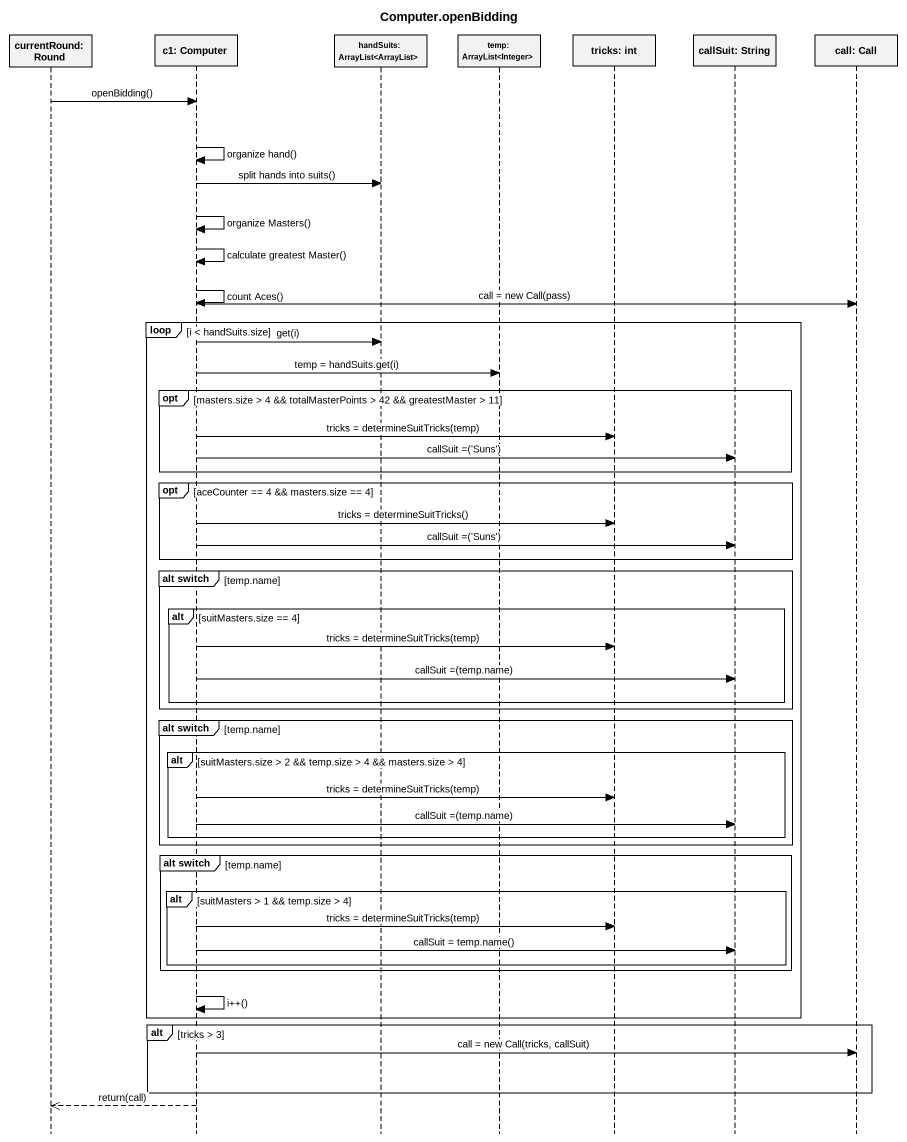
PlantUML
@startuml
title Computer.openBidding
hide footbox
participant "currentRound: Round" as currentRound_Round
participant "c1: Computer" as c1_Computer
participant "handSuits: ArrayList<ArrayList>" as handSuits_ArrayList
participant "temp: ArrayList<Integer>" as temp_ArrayList_Integer
participant "tricks: int" as tricks_int
participant "callSuit: String" as callSuit_String
participant "call: Call" as call_Call

currentRound_Round -> c1_Computer : openBidding()
c1_Computer -> c1_Computer : organize hand()
c1_Computer -> handSuits_ArrayList : split hands into suits()
c1_Computer -> c1_Computer : organize Masters()
c1_Computer -> c1_Computer : calculate greatest Master()
c1_Computer -> c1_Computer : count Aces()
c1_Computer -> call_Call : call = new Call(pass)
loop i < handSuits.size
  c1_Computer -> handSuits_ArrayList : get(i)
  c1_Computer -> temp_ArrayList_Integer : temp = handSuits.get(i)
  opt masters.size > 4 && totalMasterPoints > 42 && greatestMaster > 11
    c1_Computer -> tricks_int : tricks = determineSuitTricks(temp)
    c1_Computer -> callSuit_String : callSuit =('Suns')
  end
  opt aceCounter == 4 && masters.size == 4
    c1_Computer -> tricks_int : tricks = determineSuitTricks()
    c1_Computer -> callSuit_String : callSuit =('Suns')
  end
  group alt switch [temp.name]
    alt suitMasters.size == 4
      c1_Computer -> tricks_int : tricks = determineSuitTricks(temp)
      c1_Computer -> callSuit_String : callSuit =(temp.name)
    end
  end
  group alt switch [temp.name]
    alt suitMasters.size > 2 && temp.size > 4 && masters.size > 4
      c1_Computer -> tricks_int : tricks = determineSuitTricks(temp)
      c1_Computer -> callSuit_String : callSuit =(temp.name)
    end
  end
  group alt switch [temp.name]
    alt suitMasters > 1 && temp.size > 4
      c1_Computer -> tricks_int : tricks = determineSuitTricks(temp)
      c1_Computer -> callSuit_String : callSuit = temp.name()
    end
  end
  c1_Computer -> c1_Computer : i++()
end
alt tricks > 3
  c1_Computer -> call_Call : call = new Call(tricks, callSuit)
end
c1_Computer -->> currentRound_Round : return(call)
@enduml
